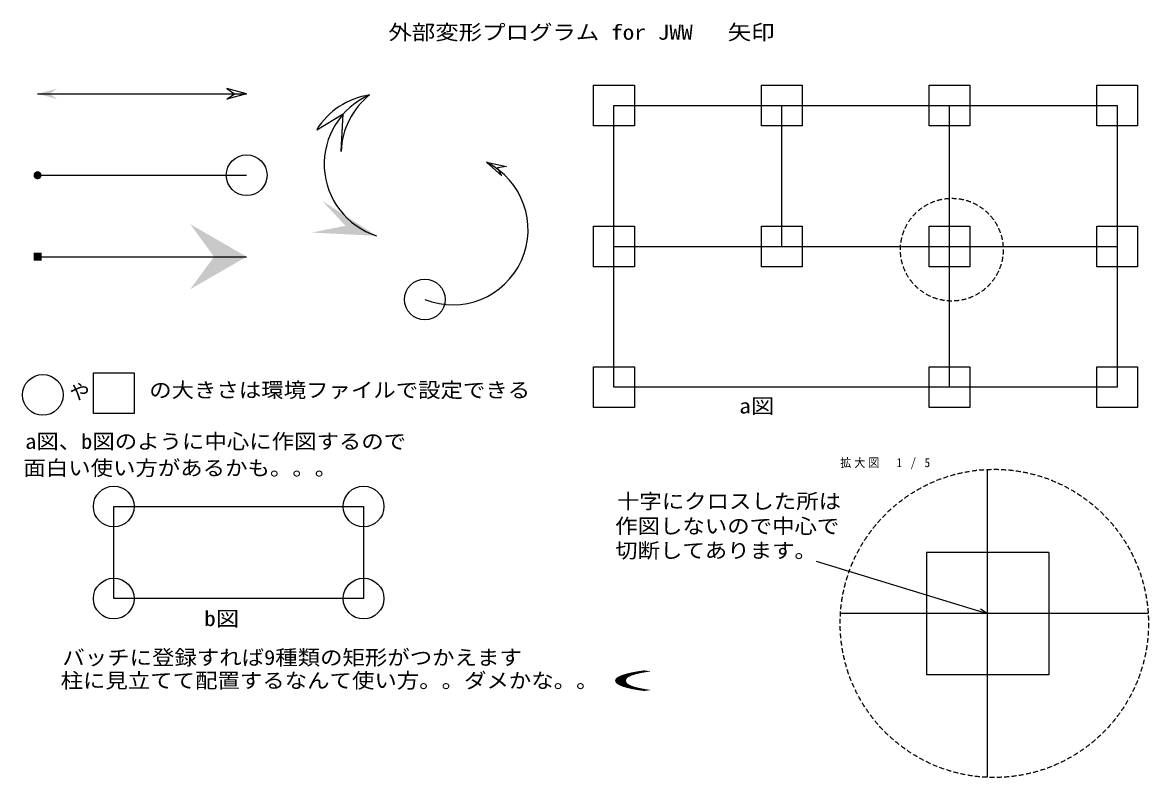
# Model space of a CAD drawing. Units: millimetres, scale not verified, with parts at other scales. Extents: x -2084 to 2061, y -1285 to 1495.
import ezdxf
from ezdxf.enums import TextEntityAlignment as Align

# ---------------------------------------------------------------- set-up
doc = ezdxf.new("R2010")
doc.units = ezdxf.units.MM
doc.header["$LTSCALE"] = 15
doc.linetypes.add('DASHED1', pattern=[1.8, 1.2, -0.6])
doc.layers.add('0-0_元図', color=7, linetype='Continuous')
doc.layers.add('5-0', color=7, linetype='Continuous')
doc.styles.add('ＭＳ 明朝', font='')
doc.styles.get('ＭＳ 明朝').set_extended_font_data('MS Mincho')

msp = doc.modelspace()

# ---------------------------------------------------------------- hatches: boundary and pattern name
at = {"layer": '0-0_元図'}
msp.add_hatch(color=256, dxfattribs=at).paths.add_polyline_path([(-2013.56, 932.79, 1), (-2043.56, 932.79, 1)])

# ---------------------------------------------------------------- linework, layer by layer
for p, q in [((-1258.88, 1232.79), (-1331.32, 1252.2)), ((-1331.32, 1252.2), (-1303.88, 1232.79)), ((-2028.56, 1232.79), (-1258.88, 1232.79)), ((-1258.88, 1232.79), (-1331.32, 1213.38)), ((-1331.32, 1213.38), (-1303.88, 1232.79)), ((710.97, 670.75), (710.97, 1189.3)), ((1328.46, 152.2), (1328.46, 1189.3)), ((-1000.98, 1100.65), (-903.04, 1158.55)), ((-911.04, 1020.6), (-903.04, 1158.55)), ((-376.14, 980.58), (-302.66, 965.54)), ((-376.14, 980.58), (-320.03, 930.82)), ((-302.66, 965.54), (-335.89, 960.45)), ((-320.03, 930.82), (-335.89, 960.45)), ((-2028.56, 932.79), (-1258.88, 932.79)), ((-2028.56, 632.79), (-1258.88, 632.79)), ((1467.61, -681.62), (1442.18, -665.7))]:
    msp.add_line(p, q, dxfattribs=at)
for points in [[(18.49, 1114.3), (18.49, 1264.3), (168.49, 1264.3), (168.49, 1114.3)], [(18.49, 1264.3), (168.49, 1264.3), (168.49, 1114.3), (18.49, 1114.3)], [(18.49, 1264.3), (168.49, 1264.3), (168.49, 1114.3), (18.49, 1114.3)], [(18.49, 1114.3), (18.49, 1264.3), (168.49, 1264.3), (168.49, 1114.3)], [(635.97, 1264.3), (785.97, 1264.3), (785.97, 1114.3), (635.97, 1114.3)], [(1253.46, 1264.3), (1403.46, 1264.3), (1403.46, 1114.3), (1253.46, 1114.3)], [(1253.46, 1264.3), (1403.46, 1264.3), (1403.46, 1114.3), (1253.46, 1114.3)], [(1253.46, 1264.3), (1403.46, 1264.3), (1403.46, 1114.3), (1253.46, 1114.3)], [(2020.94, 1264.3), (2020.94, 1114.3), (1870.94, 1114.3), (1870.94, 1264.3)], [(2020.94, 1264.3), (2020.94, 1114.3), (1870.94, 1114.3), (1870.94, 1264.3)], [(1870.94, 1264.3), (2020.94, 1264.3), (2020.94, 1114.3), (1870.94, 1114.3)], [(1870.94, 1264.3), (2020.94, 1264.3), (2020.94, 1114.3), (1870.94, 1114.3)], [(93.49, 1189.3), (1945.94, 1189.3), (1945.94, 152.2), (93.49, 152.2)], [(18.49, 595.75), (18.49, 745.75), (168.49, 745.75), (168.49, 595.75)], [(18.49, 595.75), (18.49, 745.75), (168.49, 745.75), (168.49, 595.75)], [(18.49, 595.75), (18.49, 745.75), (168.49, 745.75), (168.49, 595.75)], [(785.97, 595.75), (635.97, 595.75), (635.97, 745.75), (785.97, 745.75)], [(1403.94, 745.75), (1403.94, 595.75), (1253.94, 595.75), (1253.94, 745.75)], [(1253.94, 595.75), (1253.94, 745.75), (1403.94, 745.75), (1403.94, 595.75)], [(2020.94, 745.75), (2020.94, 595.75), (1870.94, 595.75), (1870.94, 745.75)], [(2020.94, 745.75), (2020.94, 595.75), (1870.94, 595.75), (1870.94, 745.75)], [(2020.94, 745.75), (2020.94, 595.75), (1870.94, 595.75), (1870.94, 745.75)], [(168.49, 77.2), (18.49, 77.2), (18.49, 227.2), (168.49, 227.2)], [(18.49, 77.2), (18.49, 227.2), (168.49, 227.2), (168.49, 77.2)], [(1403.46, 77.2), (1253.46, 77.2), (1253.46, 227.2), (1403.46, 227.2)], [(1403.46, 77.2), (1253.46, 77.2), (1253.46, 227.2), (1403.46, 227.2)], [(1403.46, 77.2), (1253.46, 77.2), (1253.46, 227.2), (1403.46, 227.2)], [(2020.94, 77.2), (1870.94, 77.2), (1870.94, 227.2), (2020.94, 227.2)], [(2020.94, 227.2), (2020.94, 77.2), (1870.94, 77.2), (1870.94, 227.2)], [(2020.94, 227.2), (2020.94, 77.2), (1870.94, 77.2), (1870.94, 227.2)], [(2020.94, 227.2), (2020.94, 77.2), (1870.94, 77.2), (1870.94, 227.2)], [(-1823.08, 55.45), (-1823.08, 205.45), (-1673.08, 205.45), (-1673.08, 55.45)], [(-1823.08, 205.45), (-1673.08, 205.45), (-1673.08, 55.45), (-1823.08, 55.45)], [(-1823.08, 205.45), (-1673.08, 205.45), (-1673.08, 55.45), (-1823.08, 55.45)], [(-1823.08, 55.45), (-1823.08, 205.45), (-1673.08, 205.45), (-1673.08, 55.45)], [(-1748.08, -287), (-828.38, -287), (-828.38, -626.18), (-1748.08, -626.18)]]:
    msp.add_lwpolyline(points, close=True, dxfattribs=at)
for points in [[(93.49, 670.75), (1328.94, 670.75), (1945.94, 670.75)], [(837.8, -488.48), (1467.61, -681.62), (1437.63, -680.55)]]:
    msp.add_lwpolyline(points, dxfattribs=at)
for centre in [(-1258.88, 932.79), (-602.99, 475.42), (-2008.99, 123.93), (-1748.08, -287), (-828.38, -287), (-1748.08, -626.18), (-828.38, -626.18)]:
    msp.add_circle(centre, 75, dxfattribs=at)
for centre, radius, start, end in [((-765.37, 954.02), 277.5, 98.55226, 148.10499), ((-695.75, 974.06), 277.5, 113.55226, 252.18111), ((-633.69, 1011.42), 277.5, 128.55226, 178.10499), ((-500.07, 732.72), 277.12, 248.19859, 63.43495)]:
    msp.add_arc(centre, radius, start, end, dxfattribs=at)
for points in [[(-2028.56, 1232.79), (-1956.11, 1252.2), (-1983.56, 1232.79)], [(-2028.56, 1232.79), (-1956.11, 1213.38), (-1983.56, 1232.79)], [(-780.67, 709.87), (-982.37, 839.94), (-894.92, 746.59)], [(-1258.88, 632.79), (-1466.73, 752.79), (-1378.88, 632.79)], [(-780.67, 709.87), (-1020.38, 721.67), (-894.92, 746.59)], [(-2043.56, 617.79), (-2043.56, 647.79), (-2013.56, 617.79), (-2013.56, 647.79)], [(-1258.88, 632.79), (-1466.73, 512.79), (-1378.88, 632.79)]]:
    msp.add_solid(points, dxfattribs=at)
at = {"layer": '5-0'}
for p, q in [((1467.61, -150.62), (1467.61, -1284.37)), ((1244.06, -456.62), (1244.06, -906.62)), ((1694.06, -456.62), (1244.06, -456.62)), ((1469.06, -681.62), (927.36, -681.62)), ((2060.04, -681.62), (1469.06, -681.62))]:
    msp.add_line(p, q, dxfattribs=at)
for points in [[(1694.06, -456.62), (1694.06, -906.62), (1244.06, -906.62)], [(1694.06, -456.62), (1244.06, -456.62), (1244.06, -906.62)], [(1694.06, -456.62), (1694.06, -906.62), (1244.06, -906.62)]]:
    msp.add_lwpolyline(points, dxfattribs=at)
at = {"layer": '5-0', "color": 4, "linetype": 'DASHED1'}
for centre, radius in [((1337.15, 658.79), 189.16), ((1493.7, -717.5), 567.47)]:
    msp.add_circle(centre, radius, dxfattribs=at)

# ---------------------------------------------------------------- texts
at = {"layer": '0-0_元図', "style": 'ＭＳ 明朝'}
for s, width, p in [('外部変形プログラム for JWW   矢印', 1.15, (-737.06, 1415.42)), ('の大きさは環境ファイルで設定できる', 1.1, (-1617.63, 97.84)), ('a図', 1.15, (554.43, 39.14)), ('a図、b図のように中心に作図するので', 1.1, (-2074.22, -91.32)), ('面白い使い方があるかも。。。', 1.1, (-2080.74, -189.16)), ('十字にクロスした所は', 1.1, (104.36, -311.64)), ('作図しないので中心で', 1.1, (97.84, -403.09)), ('切断してあります。', 1.1, (97.84, -493.09)), ('b図', 1.15, (-1415.42, -743.59)), ('バッチに登録すれば9種類の矩形がつかえます', 1.1, (-1937.24, -887.09)), ('柱に見立てて配置するなんて使い方。。ダメかな。。', 1.1, (-1943.76, -971.88)), ('(', 6.5, (28.99, -968.26))]:
    msp.add_text(s, height=54.99, dxfattribs=dict(at, width=width)).set_placement(p, align=Align.BOTTOM_LEFT)
msp.add_text('や', height=54.99, dxfattribs=at).set_placement((-1911.15, 91.32), align=Align.BOTTOM_LEFT)
at = {"layer": '5-0', "insert": (926.22, -150.02), "char_height": 32.99, "attachment_point": 7, "style": 'ＭＳ 明朝'}
msp.add_mtext('\\T1.28;\\W0.9;拡大図\\~\\~1\\~/\\~5', dxfattribs=at)

doc.saveas('drawing.dxf')
